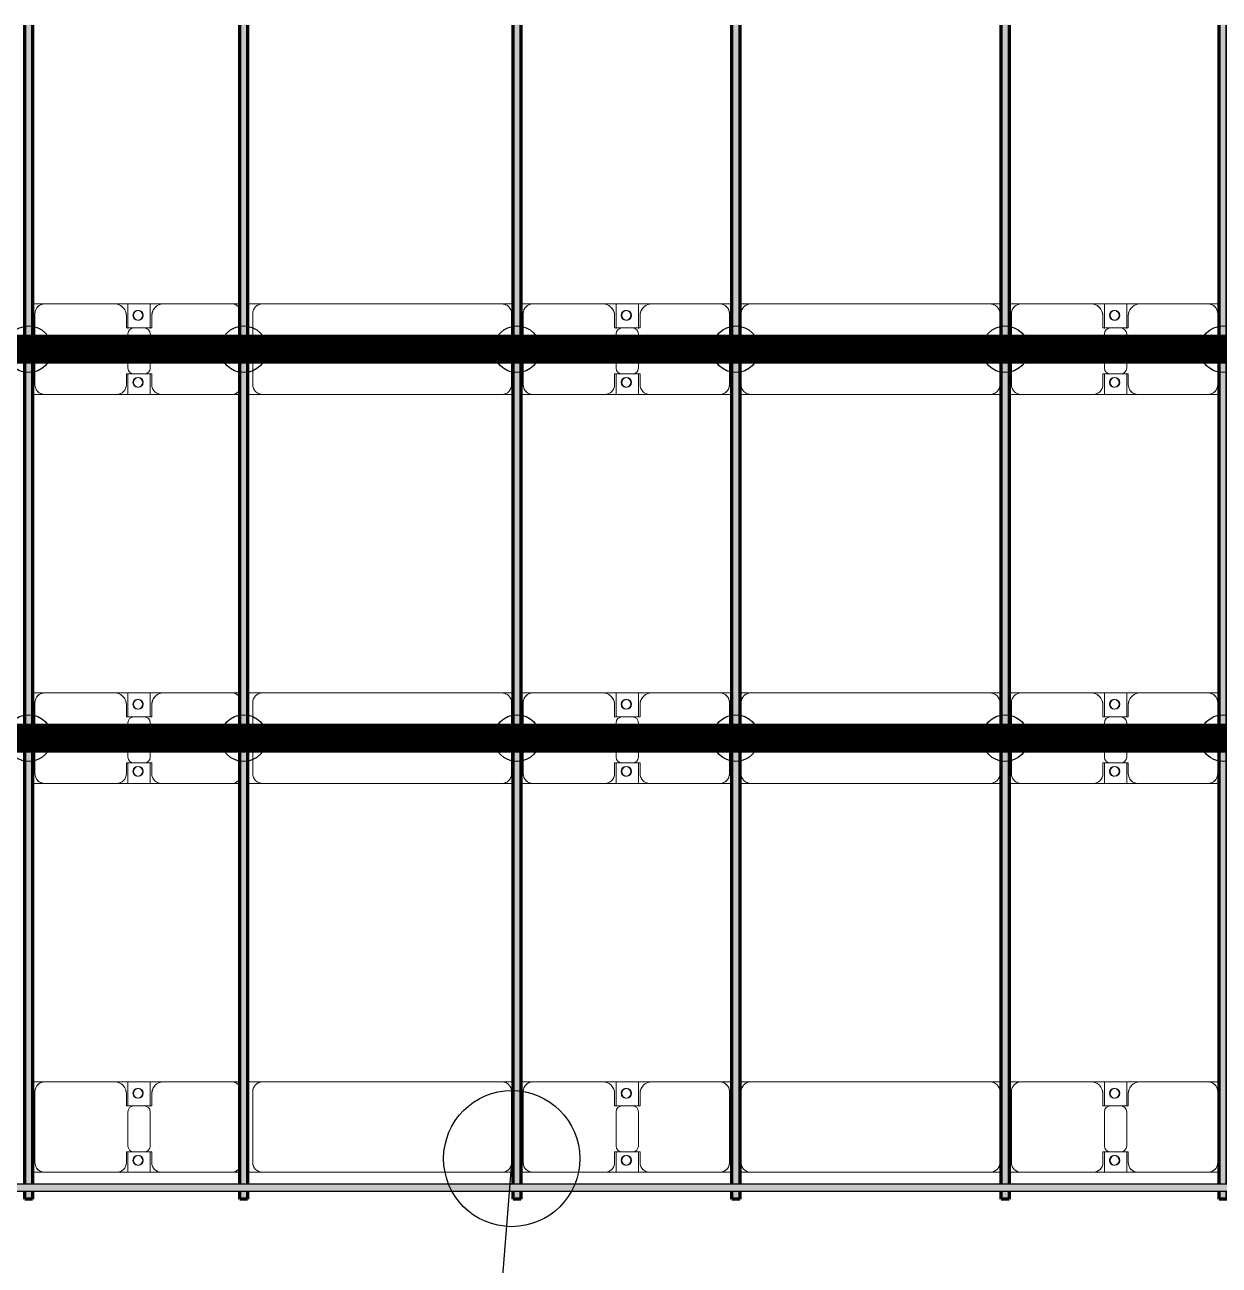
# Model space of a CAD drawing. Header units: millimetres. Extents: x -268744 to 115753, y -96240 to -10461.
# Drawn here: x -228264 to -222124, y -71026 to -64648 of the extents above; entities that cross this region are included whole.
import ezdxf

# ---------------------------------------------------------------- set-up
doc = ezdxf.new("R2010")
doc.units = ezdxf.units.MM
doc.layers.add('A-GENM', color=13, linetype='Continuous', lineweight=9)
doc.layers.add('S-BEAM', color=12, linetype='Continuous', lineweight=9)
for name, color, linetype in [('GC-BICH NEO', 6, 'Continuous'), ('GC-DAY NEO', 5, 'Continuous'), ('GC-HOP 40x60 GIA CUONG', 1, 'Continuous')]:
    doc.layers.add(name, color=color, linetype=linetype)

# ---------------------------------------------------------------- blocks, each defined once
blk = doc.blocks.new('Dai phao do pin - DẢI PHAO ĐỠ PIN-101342-KHUNG KẾT CẤU BÈ PIN 1')
at = {"layer": 'A-GENM', "color": 7}
for p, q in [((25807.6, 241.6), (25869.7, 241.6)), ((25807.6, 241.6), (25869.7, 241.6)), ((25819.7, 191.6), (25819.7, -173.4)), ((26229.7, 241.6), (25869.7, 241.6)), ((26229.7, 241.6), (26412.2, 241.6)), ((26412.2, 241.6), (26229.7, 241.6)), ((26297.8, 241.6), (26480.3, 241.6)), ((26297.8, 116.2), (26297.8, 241.6)), ((26480.3, 241.6), (26297.8, 241.6)), ((26412.2, 241.6), (26412.2, 116.2)), ((26830.3, 241.6), (26480.3, 241.6)), ((26830.3, 241.6), (26872.6, 241.6)), ((26830.3, 241.6), (26872.6, 241.6)), ((26912.6, 241.6), (26989.7, 241.6)), ((26912.6, 241.6), (26989.7, 241.6)), ((26939.7, 191.6), (26939.7, -173.4)), ((28220.3, 241.6), (26989.7, 241.6)), ((28220.3, 241.6), (28277.6, 241.6)), ((28220.3, 241.6), (28277.6, 241.6)), ((28270.3, -173.4), (28270.3, 191.6)), ((28317.6, 241.6), (28379.7, 241.6)), ((28317.6, 241.6), (28379.7, 241.6)), ((28329.7, 191.6), (28329.7, -173.4)), ((28739.7, 241.6), (28379.7, 241.6)), ((28739.7, 241.6), (28922.2, 241.6)), ((28922.2, 241.6), (28739.7, 241.6)), ((28807.8, 241.6), (28990.3, 241.6)), ((28807.8, 116.2), (28807.8, 241.6)), ((28990.3, 241.6), (28807.8, 241.6)), ((28922.2, 241.6), (28922.2, 116.2)), ((29340.3, 241.6), (28990.3, 241.6)), ((29340.3, 241.6), (29402.6, 241.6)), ((29340.3, 241.6), (29402.6, 241.6)), ((29390.3, -173.4), (29390.3, 191.6)), ((29442.6, 241.6), (29499.7, 241.6)), ((29442.6, 241.6), (29499.7, 241.6)), ((29449.7, 191.6), (29449.7, -173.4)), ((30730.3, 241.6), (29499.7, 241.6)), ((30730.3, 241.6), (30787.6, 241.6)), ((30730.3, 241.6), (30787.6, 241.6)), ((30780.3, -173.4), (30780.3, 191.6)), ((30827.6, 241.6), (30889.7, 241.6)), ((30827.6, 241.6), (30889.7, 241.6)), ((30839.7, 191.6), (30839.7, -173.4)), ((31249.7, 241.6), (30889.7, 241.6)), ((31249.7, 241.6), (31432.2, 241.6)), ((31432.2, 241.6), (31249.7, 241.6)), ((31317.8, 241.6), (31500.3, 241.6)), ((31317.8, 116.2), (31317.8, 241.6)), ((31500.3, 241.6), (31317.8, 241.6)), ((31432.2, 241.6), (31432.2, 116.2)), ((31850.3, 241.6), (31500.3, 241.6)), ((31850.3, 241.6), (31907.6, 241.6)), ((31850.3, 241.6), (31907.6, 241.6)), ((31900.3, -173.4), (31900.3, 191.6)), ((26289.7, 118.2), (26289.7, 181.6)), ((26420.3, 181.6), (26420.3, 118.2)), ((28799.7, 118.2), (28799.7, 181.6)), ((28930.3, 181.6), (28930.3, 118.2)), ((31309.7, 118.2), (31309.7, 181.6)), ((31440.3, 181.6), (31440.3, 118.2)), ((26382.2, 118.2), (26289.7, 118.2)), ((26297.8, 88.2), (26297.8, -88.2)), ((26420.3, 118.2), (26327.8, 118.2)), ((26412.2, -88.2), (26412.2, 88.2)), ((28892.2, 118.2), (28799.7, 118.2)), ((28807.8, 88.2), (28807.8, -88.2)), ((28930.3, 118.2), (28837.8, 118.2)), ((28922.2, -88.2), (28922.2, 88.2)), ((31402.2, 118.2), (31309.7, 118.2)), ((31317.8, 88.2), (31317.8, -88.2)), ((31440.3, 118.2), (31347.8, 118.2)), ((31432.2, -88.2), (31432.2, 88.2)), ((26289.7, -173.4), (26289.7, -118.2)), ((26289.7, -118.2), (26382.2, -118.2)), ((26297.8, -223.4), (26297.8, -116.2)), ((26327.8, -118.2), (26420.3, -118.2)), ((26412.2, -116.2), (26412.2, -223.4)), ((26420.3, -118.2), (26420.3, -173.4)), ((28799.7, -173.4), (28799.7, -118.2)), ((28799.7, -118.2), (28892.2, -118.2)), ((28807.8, -223.4), (28807.8, -116.2)), ((28837.8, -118.2), (28930.3, -118.2)), ((28922.2, -116.2), (28922.2, -223.4)), ((28930.3, -118.2), (28930.3, -173.4)), ((31309.7, -173.4), (31309.7, -118.2)), ((31309.7, -118.2), (31402.2, -118.2)), ((31317.8, -223.4), (31317.8, -116.2)), ((31347.8, -118.2), (31440.3, -118.2)), ((31432.2, -116.2), (31432.2, -223.4)), ((31440.3, -118.2), (31440.3, -173.4)), ((25869.7, -223.4), (25807.6, -223.4)), ((25869.7, -223.4), (25807.6, -223.4)), ((25869.7, -223.4), (26239.7, -223.4)), ((26412.2, -223.4), (26239.7, -223.4)), ((26239.7, -223.4), (26412.2, -223.4)), ((26470.3, -223.4), (26297.8, -223.4)), ((26297.8, -223.4), (26470.3, -223.4)), ((26470.3, -223.4), (26830.3, -223.4)), ((26872.6, -223.4), (26830.3, -223.4)), ((26872.6, -223.4), (26830.3, -223.4)), ((26989.7, -223.4), (26912.6, -223.4)), ((26989.7, -223.4), (26912.6, -223.4)), ((26989.7, -223.4), (28220.3, -223.4)), ((28277.6, -223.4), (28220.3, -223.4)), ((28277.6, -223.4), (28220.3, -223.4)), ((28379.7, -223.4), (28317.6, -223.4)), ((28379.7, -223.4), (28317.6, -223.4)), ((28379.7, -223.4), (28749.7, -223.4)), ((28922.2, -223.4), (28749.7, -223.4)), ((28749.7, -223.4), (28922.2, -223.4)), ((28980.3, -223.4), (28807.8, -223.4)), ((28807.8, -223.4), (28980.3, -223.4)), ((28980.3, -223.4), (29340.3, -223.4)), ((29402.6, -223.4), (29340.3, -223.4)), ((29402.6, -223.4), (29340.3, -223.4)), ((29499.7, -223.4), (29442.6, -223.4)), ((29499.7, -223.4), (29442.6, -223.4)), ((29499.7, -223.4), (30730.3, -223.4)), ((30787.6, -223.4), (30730.3, -223.4)), ((30787.6, -223.4), (30730.3, -223.4)), ((30889.7, -223.4), (30827.6, -223.4)), ((30889.7, -223.4), (30827.6, -223.4)), ((30889.7, -223.4), (31259.7, -223.4)), ((31432.2, -223.4), (31259.7, -223.4)), ((31259.7, -223.4), (31432.2, -223.4)), ((31490.3, -223.4), (31317.8, -223.4)), ((31317.8, -223.4), (31490.3, -223.4)), ((31490.3, -223.4), (31850.3, -223.4)), ((31907.6, -223.4), (31850.3, -223.4)), ((31907.6, -223.4), (31850.3, -223.4))]:
    blk.add_line(p, q, dxfattribs=at)
for centre, radius, start, end in [((25869.7, 191.6), 50, 90, 180), ((25869.7, 191.6), 50, 105, 180), ((26229.7, 181.6), 60, 0, 90), ((26229.7, 181.6), 60, 0, 60), ((26348.6, 183.2), 25, 360, 180), ((26348.6, 183.2), 25, 360, 165), ((26351.4, 183.2), 25, 0, 180), ((26351.4, 183.2), 25, 90, 180), ((26351.4, 183.2), 25, 15, 75), ((26480.3, 181.6), 60, 90, 180), ((26480.3, 181.6), 60, 120, 180), ((26830.3, 191.6), 50, 30, 90), ((26830.3, 191.6), 50, 30, 75), ((26989.7, 191.6), 50, 90, 180), ((26989.7, 191.6), 50, 150, 180), ((26989.7, 191.6), 50, 105, 135), ((28220.3, 191.6), 50, 0, 90), ((28220.3, 191.6), 50, 60, 90), ((28220.3, 191.6), 50, 15, 30), ((28379.7, 191.6), 50, 90, 180), ((28379.7, 191.6), 50, 105, 180), ((28739.7, 181.6), 60, 360, 90), ((28739.7, 181.6), 60, 360, 60), ((28858.6, 183.2), 25, 0, 180), ((28858.6, 183.2), 25, 0, 165), ((28861.4, 183.2), 25, 0, 180), ((28861.4, 183.2), 25, 90, 180), ((28861.4, 183.2), 25, 15, 75), ((28990.3, 181.6), 60, 90, 180), ((28990.3, 181.6), 60, 120, 180), ((29340.3, 191.6), 50, 360, 90), ((29340.3, 191.6), 50, 360, 75), ((29499.7, 191.6), 50, 90, 180), ((29499.7, 191.6), 50, 150, 180), ((29499.7, 191.6), 50, 105, 135), ((30730.3, 191.6), 50, 360, 90), ((30730.3, 191.6), 50, 60, 90), ((30730.3, 191.6), 50, 15, 30), ((30889.7, 191.6), 50, 90, 180), ((30889.7, 191.6), 50, 105, 180), ((31249.7, 181.6), 60, 0, 90), ((31249.7, 181.6), 60, 0, 60), ((31368.6, 183.2), 25, 0, 180), ((31368.6, 183.2), 25, 0, 165), ((31371.4, 183.2), 25, 360, 180), ((31371.4, 183.2), 25, 90, 180), ((31371.4, 183.2), 25, 15, 75), ((31500.3, 181.6), 60, 90, 180), ((31500.3, 181.6), 60, 120, 180), ((31850.3, 191.6), 50, 360, 90), ((31850.3, 191.6), 50, 360, 75), ((26348.6, 183.2), 25, 180, 360), ((26351.4, 183.2), 25, 180, 360), ((26351.4, 183.2), 25, 180, 300), ((26348.6, 183.2), 25, 210, 360), ((26351.4, 183.2), 25, 330, 345), ((28858.6, 183.2), 25, 180, 0), ((28861.4, 183.2), 25, 180, 0), ((28861.4, 183.2), 25, 180, 300), ((28858.6, 183.2), 25, 210, 0), ((28861.4, 183.2), 25, 330, 345), ((31368.6, 183.2), 25, 180, 0), ((31371.4, 183.2), 25, 180, 0), ((31371.4, 183.2), 25, 180, 300), ((31368.6, 183.2), 25, 210, 0), ((31371.4, 183.2), 25, 330, 345), ((26327.8, 88.2), 30, 90, 180), ((26382.2, 88.2), 30, 360, 90), ((28837.8, 88.2), 30, 90, 180), ((28892.2, 88.2), 30, 0, 90), ((31347.8, 88.2), 30, 90, 180), ((31402.2, 88.2), 30, 0, 90), ((26327.8, -88.2), 30, 180, 270), ((26382.2, -88.2), 30, 270, 360), ((28837.8, -88.2), 30, 180, 270), ((28892.2, -88.2), 30, 270, 360), ((31347.8, -88.2), 30, 180, 270), ((31402.2, -88.2), 30, 270, 360), ((25869.7, -173.4), 50, 180, 270), ((25869.7, -173.4), 50, 180, 255), ((26239.7, -173.4), 50, 270, 360), ((26239.7, -173.4), 50, 285, 360), ((26348.6, -161.8), 25, 0, 180), ((26348.6, -161.8), 25, 180, 0), ((26348.6, -161.8), 25, 105, 165), ((26348.6, -161.8), 25, 195, 0), ((26351.4, -161.8), 25, 0, 180), ((26351.4, -161.8), 25, 105, 180), ((26351.4, -161.8), 25, 180, 0), ((26351.4, -161.8), 25, 180, 270), ((26348.6, -161.8), 25, 0, 75), ((26351.4, -161.8), 25, 15, 75), ((26351.4, -161.8), 25, 285, 345), ((26470.3, -173.4), 50, 180, 270), ((26470.3, -173.4), 50, 180, 255), ((26989.7, -173.4), 50, 180, 270), ((26989.7, -173.4), 50, 180, 210), ((28220.3, -173.4), 50, 270, 0), ((28220.3, -173.4), 50, 330, 0), ((28379.7, -173.4), 50, 180, 270), ((28379.7, -173.4), 50, 180, 255), ((28749.7, -173.4), 50, 270, 360), ((28749.7, -173.4), 50, 285, 360), ((28858.6, -161.8), 25, 360, 180), ((28858.6, -161.8), 25, 180, 0), ((28858.6, -161.8), 25, 105, 165), ((28858.6, -161.8), 25, 195, 0), ((28861.4, -161.8), 25, 360, 180), ((28861.4, -161.8), 25, 105, 180), ((28861.4, -161.8), 25, 180, 360), ((28861.4, -161.8), 25, 180, 270), ((28858.6, -161.8), 25, 0, 75), ((28861.4, -161.8), 25, 15, 75), ((28861.4, -161.8), 25, 285, 345), ((28980.3, -173.4), 50, 180, 270), ((28980.3, -173.4), 50, 180, 255), ((29340.3, -173.4), 50, 270, 360), ((29340.3, -173.4), 50, 285, 360), ((29499.7, -173.4), 50, 180, 270), ((29499.7, -173.4), 50, 180, 210), ((30730.3, -173.4), 50, 270, 0), ((30730.3, -173.4), 50, 330, 360), ((30889.7, -173.4), 50, 180, 270), ((30889.7, -173.4), 50, 180, 255), ((31259.7, -173.4), 50, 270, 0), ((31259.7, -173.4), 50, 285, 0), ((31368.6, -161.8), 25, 0, 180), ((31368.6, -161.8), 25, 180, 0), ((31368.6, -161.8), 25, 105, 165), ((31368.6, -161.8), 25, 195, 0), ((31371.4, -161.8), 25, 360, 180), ((31371.4, -161.8), 25, 105, 180), ((31371.4, -161.8), 25, 180, 0), ((31371.4, -161.8), 25, 180, 270), ((31368.6, -161.8), 25, 0, 75), ((31371.4, -161.8), 25, 15, 75), ((31371.4, -161.8), 25, 285, 345), ((31490.3, -173.4), 50, 180, 270), ((31490.3, -173.4), 50, 180, 255), ((31850.3, -173.4), 50, 270, 360), ((31850.3, -173.4), 50, 285, 360), ((26830.3, -173.4), 50, 270, 330), ((26830.3, -173.4), 50, 285, 330), ((26989.7, -173.4), 50, 240, 270), ((28220.3, -173.4), 50, 285, 300), ((29499.7, -173.4), 50, 240, 270), ((30730.3, -173.4), 50, 285, 300)]:
    blk.add_arc(centre, radius, start, end, dxfattribs=at)
blk = doc.blocks.new('Dai phao do pin - DẢI PHAO ĐỠ PIN-V3-KHUNG KẾT CẤU BÈ PIN 1')
at = {"layer": 'A-GENM', "color": 7}
for p, q in [((25807.6, 241.6), (25869.7, 241.6)), ((25807.6, 241.6), (25869.7, 241.6)), ((25819.7, 191.6), (25819.7, -173.4)), ((26229.7, 241.6), (25869.7, 241.6)), ((26229.7, 241.6), (26412.2, 241.6)), ((26412.2, 241.6), (26229.7, 241.6)), ((26297.8, 241.6), (26480.3, 241.6)), ((26297.8, 116.2), (26297.8, 241.6)), ((26480.3, 241.6), (26297.8, 241.6)), ((26412.2, 241.6), (26412.2, 116.2)), ((26830.3, 241.6), (26480.3, 241.6)), ((26830.3, 241.6), (26872.6, 241.6)), ((26830.3, 241.6), (26872.6, 241.6)), ((26912.6, 241.6), (26989.7, 241.6)), ((26912.6, 241.6), (26989.7, 241.6)), ((26939.7, 191.6), (26939.7, -173.4)), ((28220.3, 241.6), (26989.7, 241.6)), ((28220.3, 241.6), (28277.6, 241.6)), ((28220.3, 241.6), (28277.6, 241.6)), ((28270.3, -173.4), (28270.3, 191.6)), ((28317.6, 241.6), (28379.7, 241.6)), ((28317.6, 241.6), (28379.7, 241.6)), ((28329.7, 191.6), (28329.7, -173.4)), ((28739.7, 241.6), (28379.7, 241.6)), ((28739.7, 241.6), (28922.2, 241.6)), ((28922.2, 241.6), (28739.7, 241.6)), ((28807.8, 241.6), (28990.3, 241.6)), ((28807.8, 116.2), (28807.8, 241.6)), ((28990.3, 241.6), (28807.8, 241.6)), ((28922.2, 241.6), (28922.2, 116.2)), ((29340.3, 241.6), (28990.3, 241.6)), ((29340.3, 241.6), (29402.6, 241.6)), ((29340.3, 241.6), (29402.6, 241.6)), ((29390.3, -173.4), (29390.3, 191.6)), ((29442.6, 241.6), (29499.7, 241.6)), ((29442.6, 241.6), (29499.7, 241.6)), ((29449.7, 191.6), (29449.7, -173.4)), ((30730.3, 241.6), (29499.7, 241.6)), ((30730.3, 241.6), (30787.6, 241.6)), ((30730.3, 241.6), (30787.6, 241.6)), ((30780.3, -173.4), (30780.3, 191.6)), ((30827.6, 241.6), (30889.7, 241.6)), ((30827.6, 241.6), (30889.7, 241.6)), ((30839.7, 191.6), (30839.7, -173.4)), ((31249.7, 241.6), (30889.7, 241.6)), ((31249.7, 241.6), (31432.2, 241.6)), ((31432.2, 241.6), (31249.7, 241.6)), ((31317.8, 241.6), (31500.3, 241.6)), ((31317.8, 116.2), (31317.8, 241.6)), ((31500.3, 241.6), (31317.8, 241.6)), ((31432.2, 241.6), (31432.2, 116.2)), ((31850.3, 241.6), (31500.3, 241.6)), ((31850.3, 241.6), (31907.6, 241.6)), ((31850.3, 241.6), (31907.6, 241.6)), ((31900.3, -173.4), (31900.3, 191.6)), ((26289.7, 118.2), (26289.7, 181.6)), ((26420.3, 181.6), (26420.3, 118.2)), ((28799.7, 118.2), (28799.7, 181.6)), ((28930.3, 181.6), (28930.3, 118.2)), ((31309.7, 118.2), (31309.7, 181.6)), ((31440.3, 181.6), (31440.3, 118.2)), ((26382.2, 118.2), (26289.7, 118.2)), ((26297.8, 88.2), (26297.8, -88.2)), ((26420.3, 118.2), (26327.8, 118.2)), ((26412.2, -88.2), (26412.2, 88.2)), ((28892.2, 118.2), (28799.7, 118.2)), ((28807.8, 88.2), (28807.8, -88.2)), ((28930.3, 118.2), (28837.8, 118.2)), ((28922.2, -88.2), (28922.2, 88.2)), ((31402.2, 118.2), (31309.7, 118.2)), ((31317.8, 88.2), (31317.8, -88.2)), ((31440.3, 118.2), (31347.8, 118.2)), ((31432.2, -88.2), (31432.2, 88.2)), ((26289.7, -173.4), (26289.7, -118.2)), ((26289.7, -118.2), (26382.2, -118.2)), ((26297.8, -223.4), (26297.8, -116.2)), ((26327.8, -118.2), (26420.3, -118.2)), ((26412.2, -116.2), (26412.2, -223.4)), ((26420.3, -118.2), (26420.3, -173.4)), ((28799.7, -173.4), (28799.7, -118.2)), ((28799.7, -118.2), (28892.2, -118.2)), ((28807.8, -223.4), (28807.8, -116.2)), ((28837.8, -118.2), (28930.3, -118.2)), ((28922.2, -116.2), (28922.2, -223.4)), ((28930.3, -118.2), (28930.3, -173.4)), ((31309.7, -173.4), (31309.7, -118.2)), ((31309.7, -118.2), (31402.2, -118.2)), ((31317.8, -223.4), (31317.8, -116.2)), ((31347.8, -118.2), (31440.3, -118.2)), ((31432.2, -116.2), (31432.2, -223.4)), ((31440.3, -118.2), (31440.3, -173.4)), ((25869.7, -223.4), (25807.6, -223.4)), ((25869.7, -223.4), (25807.6, -223.4)), ((25869.7, -223.4), (26239.7, -223.4)), ((26412.2, -223.4), (26239.7, -223.4)), ((26239.7, -223.4), (26412.2, -223.4)), ((26470.3, -223.4), (26297.8, -223.4)), ((26297.8, -223.4), (26470.3, -223.4)), ((26470.3, -223.4), (26830.3, -223.4)), ((26872.6, -223.4), (26830.3, -223.4)), ((26872.6, -223.4), (26830.3, -223.4)), ((26989.7, -223.4), (26912.6, -223.4)), ((26989.7, -223.4), (26912.6, -223.4)), ((26989.7, -223.4), (28220.3, -223.4)), ((28277.6, -223.4), (28220.3, -223.4)), ((28277.6, -223.4), (28220.3, -223.4)), ((28379.7, -223.4), (28317.6, -223.4)), ((28379.7, -223.4), (28317.6, -223.4)), ((28379.7, -223.4), (28749.7, -223.4)), ((28922.2, -223.4), (28749.7, -223.4)), ((28749.7, -223.4), (28922.2, -223.4)), ((28980.3, -223.4), (28807.8, -223.4)), ((28807.8, -223.4), (28980.3, -223.4)), ((28980.3, -223.4), (29340.3, -223.4)), ((29402.6, -223.4), (29340.3, -223.4)), ((29402.6, -223.4), (29340.3, -223.4)), ((29499.7, -223.4), (29442.6, -223.4)), ((29499.7, -223.4), (29442.6, -223.4)), ((29499.7, -223.4), (30730.3, -223.4)), ((30787.6, -223.4), (30730.3, -223.4)), ((30787.6, -223.4), (30730.3, -223.4)), ((30889.7, -223.4), (30827.6, -223.4)), ((30889.7, -223.4), (30827.6, -223.4)), ((30889.7, -223.4), (31259.7, -223.4)), ((31432.2, -223.4), (31259.7, -223.4)), ((31259.7, -223.4), (31432.2, -223.4)), ((31490.3, -223.4), (31317.8, -223.4)), ((31317.8, -223.4), (31490.3, -223.4)), ((31490.3, -223.4), (31850.3, -223.4)), ((31907.6, -223.4), (31850.3, -223.4)), ((31907.6, -223.4), (31850.3, -223.4))]:
    blk.add_line(p, q, dxfattribs=at)
for centre, radius, start, end in [((25869.7, 191.6), 50, 90, 180), ((25869.7, 191.6), 50, 105, 180), ((26229.7, 181.6), 60, 0, 90), ((26229.7, 181.6), 60, 0, 60), ((26348.6, 183.2), 25, 360, 180), ((26348.6, 183.2), 25, 360, 165), ((26351.4, 183.2), 25, 0, 180), ((26351.4, 183.2), 25, 90, 180), ((26351.4, 183.2), 25, 15, 75), ((26480.3, 181.6), 60, 90, 180), ((26480.3, 181.6), 60, 120, 180), ((26830.3, 191.6), 50, 30, 90), ((26830.3, 191.6), 50, 30, 75), ((26989.7, 191.6), 50, 90, 180), ((26989.7, 191.6), 50, 150, 180), ((26989.7, 191.6), 50, 105, 135), ((28220.3, 191.6), 50, 0, 90), ((28220.3, 191.6), 50, 60, 90), ((28220.3, 191.6), 50, 15, 30), ((28379.7, 191.6), 50, 90, 180), ((28379.7, 191.6), 50, 105, 180), ((28739.7, 181.6), 60, 360, 90), ((28739.7, 181.6), 60, 360, 60), ((28858.6, 183.2), 25, 0, 180), ((28858.6, 183.2), 25, 0, 165), ((28861.4, 183.2), 25, 0, 180), ((28861.4, 183.2), 25, 90, 180), ((28861.4, 183.2), 25, 15, 75), ((28990.3, 181.6), 60, 90, 180), ((28990.3, 181.6), 60, 120, 180), ((29340.3, 191.6), 50, 360, 90), ((29340.3, 191.6), 50, 360, 75), ((29499.7, 191.6), 50, 90, 180), ((29499.7, 191.6), 50, 150, 180), ((29499.7, 191.6), 50, 105, 135), ((30730.3, 191.6), 50, 360, 90), ((30730.3, 191.6), 50, 60, 90), ((30730.3, 191.6), 50, 15, 30), ((30889.7, 191.6), 50, 90, 180), ((30889.7, 191.6), 50, 105, 180), ((31249.7, 181.6), 60, 0, 90), ((31249.7, 181.6), 60, 0, 60), ((31368.6, 183.2), 25, 0, 180), ((31368.6, 183.2), 25, 0, 165), ((31371.4, 183.2), 25, 360, 180), ((31371.4, 183.2), 25, 90, 180), ((31371.4, 183.2), 25, 15, 75), ((31500.3, 181.6), 60, 90, 180), ((31500.3, 181.6), 60, 120, 180), ((31850.3, 191.6), 50, 360, 90), ((31850.3, 191.6), 50, 360, 75), ((26348.6, 183.2), 25, 180, 360), ((26351.4, 183.2), 25, 180, 360), ((26351.4, 183.2), 25, 180, 300), ((26348.6, 183.2), 25, 210, 360), ((26351.4, 183.2), 25, 330, 345), ((28858.6, 183.2), 25, 180, 0), ((28861.4, 183.2), 25, 180, 0), ((28861.4, 183.2), 25, 180, 300), ((28858.6, 183.2), 25, 210, 0), ((28861.4, 183.2), 25, 330, 345), ((31368.6, 183.2), 25, 180, 0), ((31371.4, 183.2), 25, 180, 0), ((31371.4, 183.2), 25, 180, 300), ((31368.6, 183.2), 25, 210, 0), ((31371.4, 183.2), 25, 330, 345), ((26327.8, 88.2), 30, 90, 180), ((26382.2, 88.2), 30, 360, 90), ((28837.8, 88.2), 30, 90, 180), ((28892.2, 88.2), 30, 0, 90), ((31347.8, 88.2), 30, 90, 180), ((31402.2, 88.2), 30, 0, 90), ((26327.8, -88.2), 30, 180, 270), ((26382.2, -88.2), 30, 270, 360), ((28837.8, -88.2), 30, 180, 270), ((28892.2, -88.2), 30, 270, 360), ((31347.8, -88.2), 30, 180, 270), ((31402.2, -88.2), 30, 270, 360), ((25869.7, -173.4), 50, 180, 270), ((25869.7, -173.4), 50, 180, 255), ((26239.7, -173.4), 50, 270, 360), ((26239.7, -173.4), 50, 285, 360), ((26348.6, -161.8), 25, 0, 180), ((26348.6, -161.8), 25, 180, 0), ((26348.6, -161.8), 25, 105, 165), ((26348.6, -161.8), 25, 195, 0), ((26351.4, -161.8), 25, 0, 180), ((26351.4, -161.8), 25, 105, 180), ((26351.4, -161.8), 25, 180, 0), ((26351.4, -161.8), 25, 180, 270), ((26348.6, -161.8), 25, 0, 75), ((26351.4, -161.8), 25, 15, 75), ((26351.4, -161.8), 25, 285, 345), ((26470.3, -173.4), 50, 180, 270), ((26470.3, -173.4), 50, 180, 255), ((26989.7, -173.4), 50, 180, 270), ((26989.7, -173.4), 50, 180, 210), ((28220.3, -173.4), 50, 270, 0), ((28220.3, -173.4), 50, 330, 0), ((28379.7, -173.4), 50, 180, 270), ((28379.7, -173.4), 50, 180, 255), ((28749.7, -173.4), 50, 270, 360), ((28749.7, -173.4), 50, 285, 360), ((28858.6, -161.8), 25, 360, 180), ((28858.6, -161.8), 25, 180, 0), ((28858.6, -161.8), 25, 105, 165), ((28858.6, -161.8), 25, 195, 0), ((28861.4, -161.8), 25, 360, 180), ((28861.4, -161.8), 25, 105, 180), ((28861.4, -161.8), 25, 180, 360), ((28861.4, -161.8), 25, 180, 270), ((28858.6, -161.8), 25, 0, 75), ((28861.4, -161.8), 25, 15, 75), ((28861.4, -161.8), 25, 285, 345), ((28980.3, -173.4), 50, 180, 270), ((28980.3, -173.4), 50, 180, 255), ((29340.3, -173.4), 50, 270, 360), ((29340.3, -173.4), 50, 285, 360), ((29499.7, -173.4), 50, 180, 270), ((29499.7, -173.4), 50, 180, 210), ((30730.3, -173.4), 50, 270, 0), ((30730.3, -173.4), 50, 330, 360), ((30889.7, -173.4), 50, 180, 270), ((30889.7, -173.4), 50, 180, 255), ((31259.7, -173.4), 50, 270, 0), ((31259.7, -173.4), 50, 285, 0), ((31368.6, -161.8), 25, 0, 180), ((31368.6, -161.8), 25, 180, 0), ((31368.6, -161.8), 25, 105, 165), ((31368.6, -161.8), 25, 195, 0), ((31371.4, -161.8), 25, 360, 180), ((31371.4, -161.8), 25, 105, 180), ((31371.4, -161.8), 25, 180, 0), ((31371.4, -161.8), 25, 180, 270), ((31368.6, -161.8), 25, 0, 75), ((31371.4, -161.8), 25, 15, 75), ((31371.4, -161.8), 25, 285, 345), ((31490.3, -173.4), 50, 180, 270), ((31490.3, -173.4), 50, 180, 255), ((31850.3, -173.4), 50, 270, 360), ((31850.3, -173.4), 50, 285, 360), ((26830.3, -173.4), 50, 270, 330), ((26830.3, -173.4), 50, 285, 330), ((26989.7, -173.4), 50, 240, 270), ((28220.3, -173.4), 50, 285, 300), ((29499.7, -173.4), 50, 240, 270), ((30730.3, -173.4), 50, 285, 300)]:
    blk.add_arc(centre, radius, start, end, dxfattribs=at)
blk = doc.blocks.new('Dai phao do pin - DẢI PHAO ĐỠ PIN-V4-KHUNG KẾT CẤU BÈ PIN 1')
at = {"layer": 'A-GENM', "color": 7}
for p, q in [((25807.6, 241.6), (25869.7, 241.6)), ((25807.6, 241.6), (25869.7, 241.6)), ((25819.7, 191.6), (25819.7, -173.4)), ((26229.7, 241.6), (25869.7, 241.6)), ((26229.7, 241.6), (26412.2, 241.6)), ((26412.2, 241.6), (26229.7, 241.6)), ((26297.8, 241.6), (26480.3, 241.6)), ((26297.8, 116.2), (26297.8, 241.6)), ((26480.3, 241.6), (26297.8, 241.6)), ((26412.2, 241.6), (26412.2, 116.2)), ((26830.3, 241.6), (26480.3, 241.6)), ((26830.3, 241.6), (26872.6, 241.6)), ((26830.3, 241.6), (26872.6, 241.6)), ((26912.6, 241.6), (26989.7, 241.6)), ((26912.6, 241.6), (26989.7, 241.6)), ((26939.7, 191.6), (26939.7, -173.4)), ((28220.3, 241.6), (26989.7, 241.6)), ((28220.3, 241.6), (28277.6, 241.6)), ((28220.3, 241.6), (28277.6, 241.6)), ((28270.3, -173.4), (28270.3, 191.6)), ((28317.6, 241.6), (28379.7, 241.6)), ((28317.6, 241.6), (28379.7, 241.6)), ((28329.7, 191.6), (28329.7, -173.4)), ((28739.7, 241.6), (28379.7, 241.6)), ((28739.7, 241.6), (28922.2, 241.6)), ((28922.2, 241.6), (28739.7, 241.6)), ((28807.8, 241.6), (28990.3, 241.6)), ((28807.8, 116.2), (28807.8, 241.6)), ((28990.3, 241.6), (28807.8, 241.6)), ((28922.2, 241.6), (28922.2, 116.2)), ((29340.3, 241.6), (28990.3, 241.6)), ((29340.3, 241.6), (29402.6, 241.6)), ((29340.3, 241.6), (29402.6, 241.6)), ((29390.3, -173.4), (29390.3, 191.6)), ((29442.6, 241.6), (29499.7, 241.6)), ((29442.6, 241.6), (29499.7, 241.6)), ((29449.7, 191.6), (29449.7, -173.4)), ((30730.3, 241.6), (29499.7, 241.6)), ((30730.3, 241.6), (30787.6, 241.6)), ((30730.3, 241.6), (30787.6, 241.6)), ((30780.3, -173.4), (30780.3, 191.6)), ((30827.6, 241.6), (30889.7, 241.6)), ((30827.6, 241.6), (30889.7, 241.6)), ((30839.7, 191.6), (30839.7, -173.4)), ((31249.7, 241.6), (30889.7, 241.6)), ((31249.7, 241.6), (31432.2, 241.6)), ((31432.2, 241.6), (31249.7, 241.6)), ((31317.8, 241.6), (31500.3, 241.6)), ((31317.8, 116.2), (31317.8, 241.6)), ((31500.3, 241.6), (31317.8, 241.6)), ((31432.2, 241.6), (31432.2, 116.2)), ((31850.3, 241.6), (31500.3, 241.6)), ((31850.3, 241.6), (31907.6, 241.6)), ((31850.3, 241.6), (31907.6, 241.6)), ((31900.3, -173.4), (31900.3, 191.6)), ((26289.7, 118.2), (26289.7, 181.6)), ((26420.3, 181.6), (26420.3, 118.2)), ((28799.7, 118.2), (28799.7, 181.6)), ((28930.3, 181.6), (28930.3, 118.2)), ((31309.7, 118.2), (31309.7, 181.6)), ((31440.3, 181.6), (31440.3, 118.2)), ((26382.2, 118.2), (26289.7, 118.2)), ((26297.8, 88.2), (26297.8, -88.2)), ((26420.3, 118.2), (26327.8, 118.2)), ((26412.2, -88.2), (26412.2, 88.2)), ((28892.2, 118.2), (28799.7, 118.2)), ((28807.8, 88.2), (28807.8, -88.2)), ((28930.3, 118.2), (28837.8, 118.2)), ((28922.2, -88.2), (28922.2, 88.2)), ((31402.2, 118.2), (31309.7, 118.2)), ((31317.8, 88.2), (31317.8, -88.2)), ((31440.3, 118.2), (31347.8, 118.2)), ((31432.2, -88.2), (31432.2, 88.2)), ((26289.7, -173.4), (26289.7, -118.2)), ((26289.7, -118.2), (26382.2, -118.2)), ((26297.8, -223.4), (26297.8, -116.2)), ((26327.8, -118.2), (26420.3, -118.2)), ((26412.2, -116.2), (26412.2, -223.4)), ((26420.3, -118.2), (26420.3, -173.4)), ((28799.7, -173.4), (28799.7, -118.2)), ((28799.7, -118.2), (28892.2, -118.2)), ((28807.8, -223.4), (28807.8, -116.2)), ((28837.8, -118.2), (28930.3, -118.2)), ((28922.2, -116.2), (28922.2, -223.4)), ((28930.3, -118.2), (28930.3, -173.4)), ((31309.7, -173.4), (31309.7, -118.2)), ((31309.7, -118.2), (31402.2, -118.2)), ((31317.8, -223.4), (31317.8, -116.2)), ((31347.8, -118.2), (31440.3, -118.2)), ((31432.2, -116.2), (31432.2, -223.4)), ((31440.3, -118.2), (31440.3, -173.4)), ((25869.7, -223.4), (25807.6, -223.4)), ((25869.7, -223.4), (25807.6, -223.4)), ((25869.7, -223.4), (26239.7, -223.4)), ((26412.2, -223.4), (26239.7, -223.4)), ((26239.7, -223.4), (26412.2, -223.4)), ((26470.3, -223.4), (26297.8, -223.4)), ((26297.8, -223.4), (26470.3, -223.4)), ((26470.3, -223.4), (26830.3, -223.4)), ((26872.6, -223.4), (26830.3, -223.4)), ((26872.6, -223.4), (26830.3, -223.4)), ((26989.7, -223.4), (26912.6, -223.4)), ((26989.7, -223.4), (26912.6, -223.4)), ((26989.7, -223.4), (28220.3, -223.4)), ((28277.6, -223.4), (28220.3, -223.4)), ((28277.6, -223.4), (28220.3, -223.4)), ((28379.7, -223.4), (28317.6, -223.4)), ((28379.7, -223.4), (28317.6, -223.4)), ((28379.7, -223.4), (28749.7, -223.4)), ((28922.2, -223.4), (28749.7, -223.4)), ((28749.7, -223.4), (28922.2, -223.4)), ((28980.3, -223.4), (28807.8, -223.4)), ((28807.8, -223.4), (28980.3, -223.4)), ((28980.3, -223.4), (29340.3, -223.4)), ((29402.6, -223.4), (29340.3, -223.4)), ((29402.6, -223.4), (29340.3, -223.4)), ((29499.7, -223.4), (29442.6, -223.4)), ((29499.7, -223.4), (29442.6, -223.4)), ((29499.7, -223.4), (30730.3, -223.4)), ((30787.6, -223.4), (30730.3, -223.4)), ((30787.6, -223.4), (30730.3, -223.4)), ((30889.7, -223.4), (30827.6, -223.4)), ((30889.7, -223.4), (30827.6, -223.4)), ((30889.7, -223.4), (31259.7, -223.4)), ((31432.2, -223.4), (31259.7, -223.4)), ((31259.7, -223.4), (31432.2, -223.4)), ((31490.3, -223.4), (31317.8, -223.4)), ((31317.8, -223.4), (31490.3, -223.4)), ((31490.3, -223.4), (31850.3, -223.4)), ((31907.6, -223.4), (31850.3, -223.4)), ((31907.6, -223.4), (31850.3, -223.4))]:
    blk.add_line(p, q, dxfattribs=at)
for centre, radius, start, end in [((25869.7, 191.6), 50, 90, 180), ((25869.7, 191.6), 50, 105, 180), ((26229.7, 181.6), 60, 0, 90), ((26229.7, 181.6), 60, 0, 60), ((26348.6, 183.2), 25, 360, 180), ((26348.6, 183.2), 25, 360, 165), ((26351.4, 183.2), 25, 0, 180), ((26351.4, 183.2), 25, 90, 180), ((26351.4, 183.2), 25, 15, 75), ((26480.3, 181.6), 60, 90, 180), ((26480.3, 181.6), 60, 120, 180), ((26830.3, 191.6), 50, 30, 90), ((26830.3, 191.6), 50, 30, 75), ((26989.7, 191.6), 50, 90, 180), ((26989.7, 191.6), 50, 150, 180), ((26989.7, 191.6), 50, 105, 135), ((28220.3, 191.6), 50, 0, 90), ((28220.3, 191.6), 50, 60, 90), ((28220.3, 191.6), 50, 15, 30), ((28379.7, 191.6), 50, 90, 180), ((28379.7, 191.6), 50, 105, 180), ((28739.7, 181.6), 60, 360, 90), ((28739.7, 181.6), 60, 360, 60), ((28858.6, 183.2), 25, 0, 180), ((28858.6, 183.2), 25, 0, 165), ((28861.4, 183.2), 25, 0, 180), ((28861.4, 183.2), 25, 90, 180), ((28861.4, 183.2), 25, 15, 75), ((28990.3, 181.6), 60, 90, 180), ((28990.3, 181.6), 60, 120, 180), ((29340.3, 191.6), 50, 360, 90), ((29340.3, 191.6), 50, 360, 75), ((29499.7, 191.6), 50, 90, 180), ((29499.7, 191.6), 50, 150, 180), ((29499.7, 191.6), 50, 105, 135), ((30730.3, 191.6), 50, 360, 90), ((30730.3, 191.6), 50, 60, 90), ((30730.3, 191.6), 50, 15, 30), ((30889.7, 191.6), 50, 90, 180), ((30889.7, 191.6), 50, 105, 180), ((31249.7, 181.6), 60, 0, 90), ((31249.7, 181.6), 60, 0, 60), ((31368.6, 183.2), 25, 0, 180), ((31368.6, 183.2), 25, 0, 165), ((31371.4, 183.2), 25, 360, 180), ((31371.4, 183.2), 25, 90, 180), ((31371.4, 183.2), 25, 15, 75), ((31500.3, 181.6), 60, 90, 180), ((31500.3, 181.6), 60, 120, 180), ((31850.3, 191.6), 50, 360, 90), ((31850.3, 191.6), 50, 360, 75), ((26348.6, 183.2), 25, 180, 360), ((26351.4, 183.2), 25, 180, 360), ((26351.4, 183.2), 25, 180, 300), ((26348.6, 183.2), 25, 210, 360), ((26351.4, 183.2), 25, 330, 345), ((28858.6, 183.2), 25, 180, 0), ((28861.4, 183.2), 25, 180, 0), ((28861.4, 183.2), 25, 180, 300), ((28858.6, 183.2), 25, 210, 0), ((28861.4, 183.2), 25, 330, 345), ((31368.6, 183.2), 25, 180, 0), ((31371.4, 183.2), 25, 180, 0), ((31371.4, 183.2), 25, 180, 300), ((31368.6, 183.2), 25, 210, 0), ((31371.4, 183.2), 25, 330, 345), ((26327.8, 88.2), 30, 90, 180), ((26382.2, 88.2), 30, 360, 90), ((28837.8, 88.2), 30, 90, 180), ((28892.2, 88.2), 30, 0, 90), ((31347.8, 88.2), 30, 90, 180), ((31402.2, 88.2), 30, 0, 90), ((26327.8, -88.2), 30, 180, 270), ((26382.2, -88.2), 30, 270, 360), ((28837.8, -88.2), 30, 180, 270), ((28892.2, -88.2), 30, 270, 360), ((31347.8, -88.2), 30, 180, 270), ((31402.2, -88.2), 30, 270, 360), ((25869.7, -173.4), 50, 180, 270), ((25869.7, -173.4), 50, 180, 255), ((26239.7, -173.4), 50, 270, 360), ((26239.7, -173.4), 50, 285, 360), ((26348.6, -161.8), 25, 0, 180), ((26348.6, -161.8), 25, 180, 0), ((26348.6, -161.8), 25, 105, 165), ((26348.6, -161.8), 25, 195, 0), ((26351.4, -161.8), 25, 0, 180), ((26351.4, -161.8), 25, 105, 180), ((26351.4, -161.8), 25, 180, 0), ((26351.4, -161.8), 25, 180, 270), ((26348.6, -161.8), 25, 0, 75), ((26351.4, -161.8), 25, 15, 75), ((26351.4, -161.8), 25, 285, 345), ((26470.3, -173.4), 50, 180, 270), ((26470.3, -173.4), 50, 180, 255), ((26989.7, -173.4), 50, 180, 270), ((26989.7, -173.4), 50, 180, 210), ((28220.3, -173.4), 50, 270, 0), ((28220.3, -173.4), 50, 330, 0), ((28379.7, -173.4), 50, 180, 270), ((28379.7, -173.4), 50, 180, 255), ((28749.7, -173.4), 50, 270, 360), ((28749.7, -173.4), 50, 285, 360), ((28858.6, -161.8), 25, 360, 180), ((28858.6, -161.8), 25, 180, 0), ((28858.6, -161.8), 25, 105, 165), ((28858.6, -161.8), 25, 195, 0), ((28861.4, -161.8), 25, 360, 180), ((28861.4, -161.8), 25, 105, 180), ((28861.4, -161.8), 25, 180, 360), ((28861.4, -161.8), 25, 180, 270), ((28858.6, -161.8), 25, 0, 75), ((28861.4, -161.8), 25, 15, 75), ((28861.4, -161.8), 25, 285, 345), ((28980.3, -173.4), 50, 180, 270), ((28980.3, -173.4), 50, 180, 255), ((29340.3, -173.4), 50, 270, 360), ((29340.3, -173.4), 50, 285, 360), ((29499.7, -173.4), 50, 180, 270), ((29499.7, -173.4), 50, 180, 210), ((30730.3, -173.4), 50, 270, 0), ((30730.3, -173.4), 50, 330, 360), ((30889.7, -173.4), 50, 180, 270), ((30889.7, -173.4), 50, 180, 255), ((31259.7, -173.4), 50, 270, 0), ((31259.7, -173.4), 50, 285, 0), ((31368.6, -161.8), 25, 0, 180), ((31368.6, -161.8), 25, 180, 0), ((31368.6, -161.8), 25, 105, 165), ((31368.6, -161.8), 25, 195, 0), ((31371.4, -161.8), 25, 360, 180), ((31371.4, -161.8), 25, 105, 180), ((31371.4, -161.8), 25, 180, 0), ((31371.4, -161.8), 25, 180, 270), ((31368.6, -161.8), 25, 0, 75), ((31371.4, -161.8), 25, 15, 75), ((31371.4, -161.8), 25, 285, 345), ((31490.3, -173.4), 50, 180, 270), ((31490.3, -173.4), 50, 180, 255), ((31850.3, -173.4), 50, 270, 360), ((31850.3, -173.4), 50, 285, 360), ((26830.3, -173.4), 50, 270, 330), ((26830.3, -173.4), 50, 285, 330), ((26989.7, -173.4), 50, 240, 270), ((28220.3, -173.4), 50, 285, 300), ((29499.7, -173.4), 50, 240, 270), ((30730.3, -173.4), 50, 285, 300)]:
    blk.add_arc(centre, radius, start, end, dxfattribs=at)
blk = doc.blocks.new('Dầm C52 - Dầm C52-102503-KHUNG KẾT CẤU BÈ PIN 1')
at = {"layer": 'S-BEAM', "lineweight": 140}
h = blk.add_hatch(color=1, dxfattribs=at)
h.paths.add_polyline_path([(-25480.9, 20), (-25480.9, -20), (-25440.9, -20), (-25440.9, 20)])
h.paths.add_polyline_path([(-25400.9, 20), (-25400.9, -20), (-19440.9, -20), (-19443, 20), (-24983.5, 20)])
h.paths.add_polyline_path([(-19400.9, 20), (-19400.9, -20), (-13440.9, -20), (-13440.9, 20), (-17596.2, 20)])
h.paths.add_polyline_path([(-13400.9, -20), (-7440.9, -20), (-7440.9, 20), (-13400.9, 20)])
h.paths.add_polyline_path([(-7400.9, -20), (-1440.9, -20), (-1440.9, 20), (-7400.9, 20)])
h.paths.add_polyline_path([(-1400.9, -20), (4559.1, -20), (4559.1, 20), (-1400.9, 20)])
h.paths.add_polyline_path([(4599.1, -20), (10559.1, -20), (10559.1, 20), (4599.1, 20)])
h.paths.add_polyline_path([(10599.1, 20), (10599.1, -20), (16559.1, -20), (16559.1, 20), (11952.8, 20)])
h.paths.add_polyline_path([(16599.1, -20), (22559.1, -20), (22559.1, 20), (16599.1, 20)])
h.paths.add_polyline_path([(22599.1, -20), (25259.1, -20), (25259.1, 20), (22599.1, 20)])
h.paths.add_polyline_path([(25299.1, -20), (25441.8, -20), (25441.8, 20), (25299.1, 20)])
at = {"layer": 'S-BEAM', "color": 1, "lineweight": 140}
for p, q in [((-25480.9, -20), (-25480.9, 20)), ((-25480.9, 20), (-25440.9, 20)), ((-25400.9, 20), (-19443, 20)), ((-25440.9, -20), (-25480.9, -20)), ((-19443, -20), (-25400.9, -20))]:
    blk.add_line(p, q, dxfattribs=at)
blk = doc.blocks.new('Dầm C52 - Dầm C52-V2-KHUNG KẾT CẤU BÈ PIN 1')
at = {"layer": 'S-BEAM', "lineweight": 140}
h = blk.add_hatch(color=1, dxfattribs=at)
h.paths.add_polyline_path([(-25480.9, 20), (-25480.9, -20), (-25440.9, -20), (-25440.9, 20)])
h.paths.add_polyline_path([(-25400.9, 20), (-25400.9, -20), (-19440.9, -20), (-19443, 20), (-24983.5, 20)])
h.paths.add_polyline_path([(-19400.9, 20), (-19400.9, -20), (-13440.9, -20), (-13440.9, 20), (-18519.6, 20)])
h.paths.add_polyline_path([(-13400.9, -20), (-7440.9, -20), (-7440.9, 20), (-13400.9, 20)])
h.paths.add_polyline_path([(-7400.9, 20), (-7400.9, -20), (-1440.9, -20), (-1440.9, 20), (-6515.3, 20)])
h.paths.add_polyline_path([(-1400.9, 20), (-1400.9, -20), (4559.1, -20), (4559.1, 20), (-974.9, 20)])
h.paths.add_polyline_path([(4599.1, -20), (10559.1, -20), (10559.1, 20), (4599.1, 20)])
h.paths.add_polyline_path([(10599.1, -20), (16559.1, -20), (16559.1, 20), (10599.1, 20)])
h.paths.add_polyline_path([(16599.1, 20), (16599.1, -20), (22559.1, -20), (22559.1, 20), (17493.2, 20)])
h.paths.add_polyline_path([(22599.1, 20), (22599.1, -20), (25259.1, -20), (25259.1, 20), (23033.7, 20)])
h.paths.add_polyline_path([(25299.1, -20), (25480.9, -20), (25480.9, 20), (25299.1, 20)])
at = {"layer": 'S-BEAM', "color": 1, "lineweight": 140}
for p, q in [((-25480.9, -20), (-25480.9, 20)), ((-25480.9, 20), (-25440.9, 20)), ((-25400.9, 20), (-19443, 20)), ((-25440.9, -20), (-25480.9, -20)), ((-19443, -20), (-25400.9, -20))]:
    blk.add_line(p, q, dxfattribs=at)
blk = doc.blocks.new('Dầm C52 - Hộp 40x60-104813-KHUNG KẾT CẤU BÈ PIN 1')
at = {"layer": 'S-BEAM', "lineweight": 25}
blk.add_hatch(color=4, dxfattribs=at).paths.add_polyline_path([(-145811, -20), (145811, -20), (145811, 20), (-145811, 20)])
at = {"layer": 'S-BEAM', "color": 4, "lineweight": 25}
for p, q in [((-145811, 20), (145811, 20)), ((145811, -20), (-145811, -20))]:
    blk.add_line(p, q, dxfattribs=at)
blk = doc.blocks.new('be pin 1_rvt-1-KHUNG KẾT CẤU BÈ PIN 1')
at = {"layer": 'A-GENM', "lineweight": 9}
for name, p in [('Dai phao do pin - DẢI PHAO ĐỠ PIN-V4-KHUNG KẾT CẤU BÈ PIN 1', (-254031.8, -66324.7)), ('Dai phao do pin - DẢI PHAO ĐỠ PIN-V3-KHUNG KẾT CẤU BÈ PIN 1', (-254031.8, -68324.7)), ('Dai phao do pin - DẢI PHAO ĐỠ PIN-101342-KHUNG KẾT CẤU BÈ PIN 1', (-254031.8, -70324.7))]:
    blk.add_blockref(name, p, dxfattribs=at)
at = {"layer": 'S-BEAM', "lineweight": 9, "rotation": 90.00000000032618}
for name, p in [('Dầm C52 - Dầm C52-102503-KHUNG KẾT CẤU BÈ PIN 1', (-228244.1, -45205.6)), ('Dầm C52 - Dầm C52-V2-KHUNG KẾT CẤU BÈ PIN 1', (-227139.1, -45205.6)), ('Dầm C52 - Dầm C52-102503-KHUNG KẾT CẤU BÈ PIN 1', (-225734.1, -45205.6)), ('Dầm C52 - Dầm C52-V2-KHUNG KẾT CẤU BÈ PIN 1', (-224609.1, -45205.6)), ('Dầm C52 - Dầm C52-102503-KHUNG KẾT CẤU BÈ PIN 1', (-223224.1, -45205.6)), ('Dầm C52 - Dầm C52-V2-KHUNG KẾT CẤU BÈ PIN 1', (-222104.1, -45205.6))]:
    blk.add_blockref(name, p, dxfattribs=at)
at = {"layer": 'S-BEAM', "lineweight": 9}
blk.add_blockref('Dầm C52 - Hộp 40x60-104813-KHUNG KẾT CẤU BÈ PIN 1', (-110896.7, -70626.5), dxfattribs=at)

msp = doc.modelspace()

# ---------------------------------------------------------------- linework, layer by layer
at = {"layer": 'GC-BICH NEO'}
msp.add_circle((-225761.1, -70477.6), 350, dxfattribs=at)
at = {"layer": 'GC-DAY NEO'}
msp.add_line((-225761.1, -70477.6), (-226384.2, -78453.3), dxfattribs=at)
at = {"layer": 'GC-HOP 40x60 GIA CUONG', "const_width": 150}
for points in [[(-234568.7, -66315.6), (-220011.1, -66315.6)], [(-234568.7, -68315.6), (-220011.1, -68315.6)]]:
    msp.add_lwpolyline(points, dxfattribs=at)
at = {"layer": 'GC-HOP 40x60 GIA CUONG'}
for centre in [(-228244.1, -66315.6), (-227139.1, -66315.6), (-225734.1, -66315.6), (-224609.1, -66315.6), (-223224.1, -66315.6), (-222104.1, -66315.6), (-228244.1, -68315.6), (-227139.1, -68315.6), (-225734.1, -68315.6), (-224609.1, -68315.6), (-223224.1, -68315.6), (-222104.1, -68315.6)]:
    msp.add_circle(centre, 120, dxfattribs=at)

# ---------------------------------------------------------------- block references
at = {"lineweight": 5}
msp.add_blockref('be pin 1_rvt-1-KHUNG KẾT CẤU BÈ PIN 1', (0, 0), dxfattribs=at)

doc.saveas('drawing.dxf')
